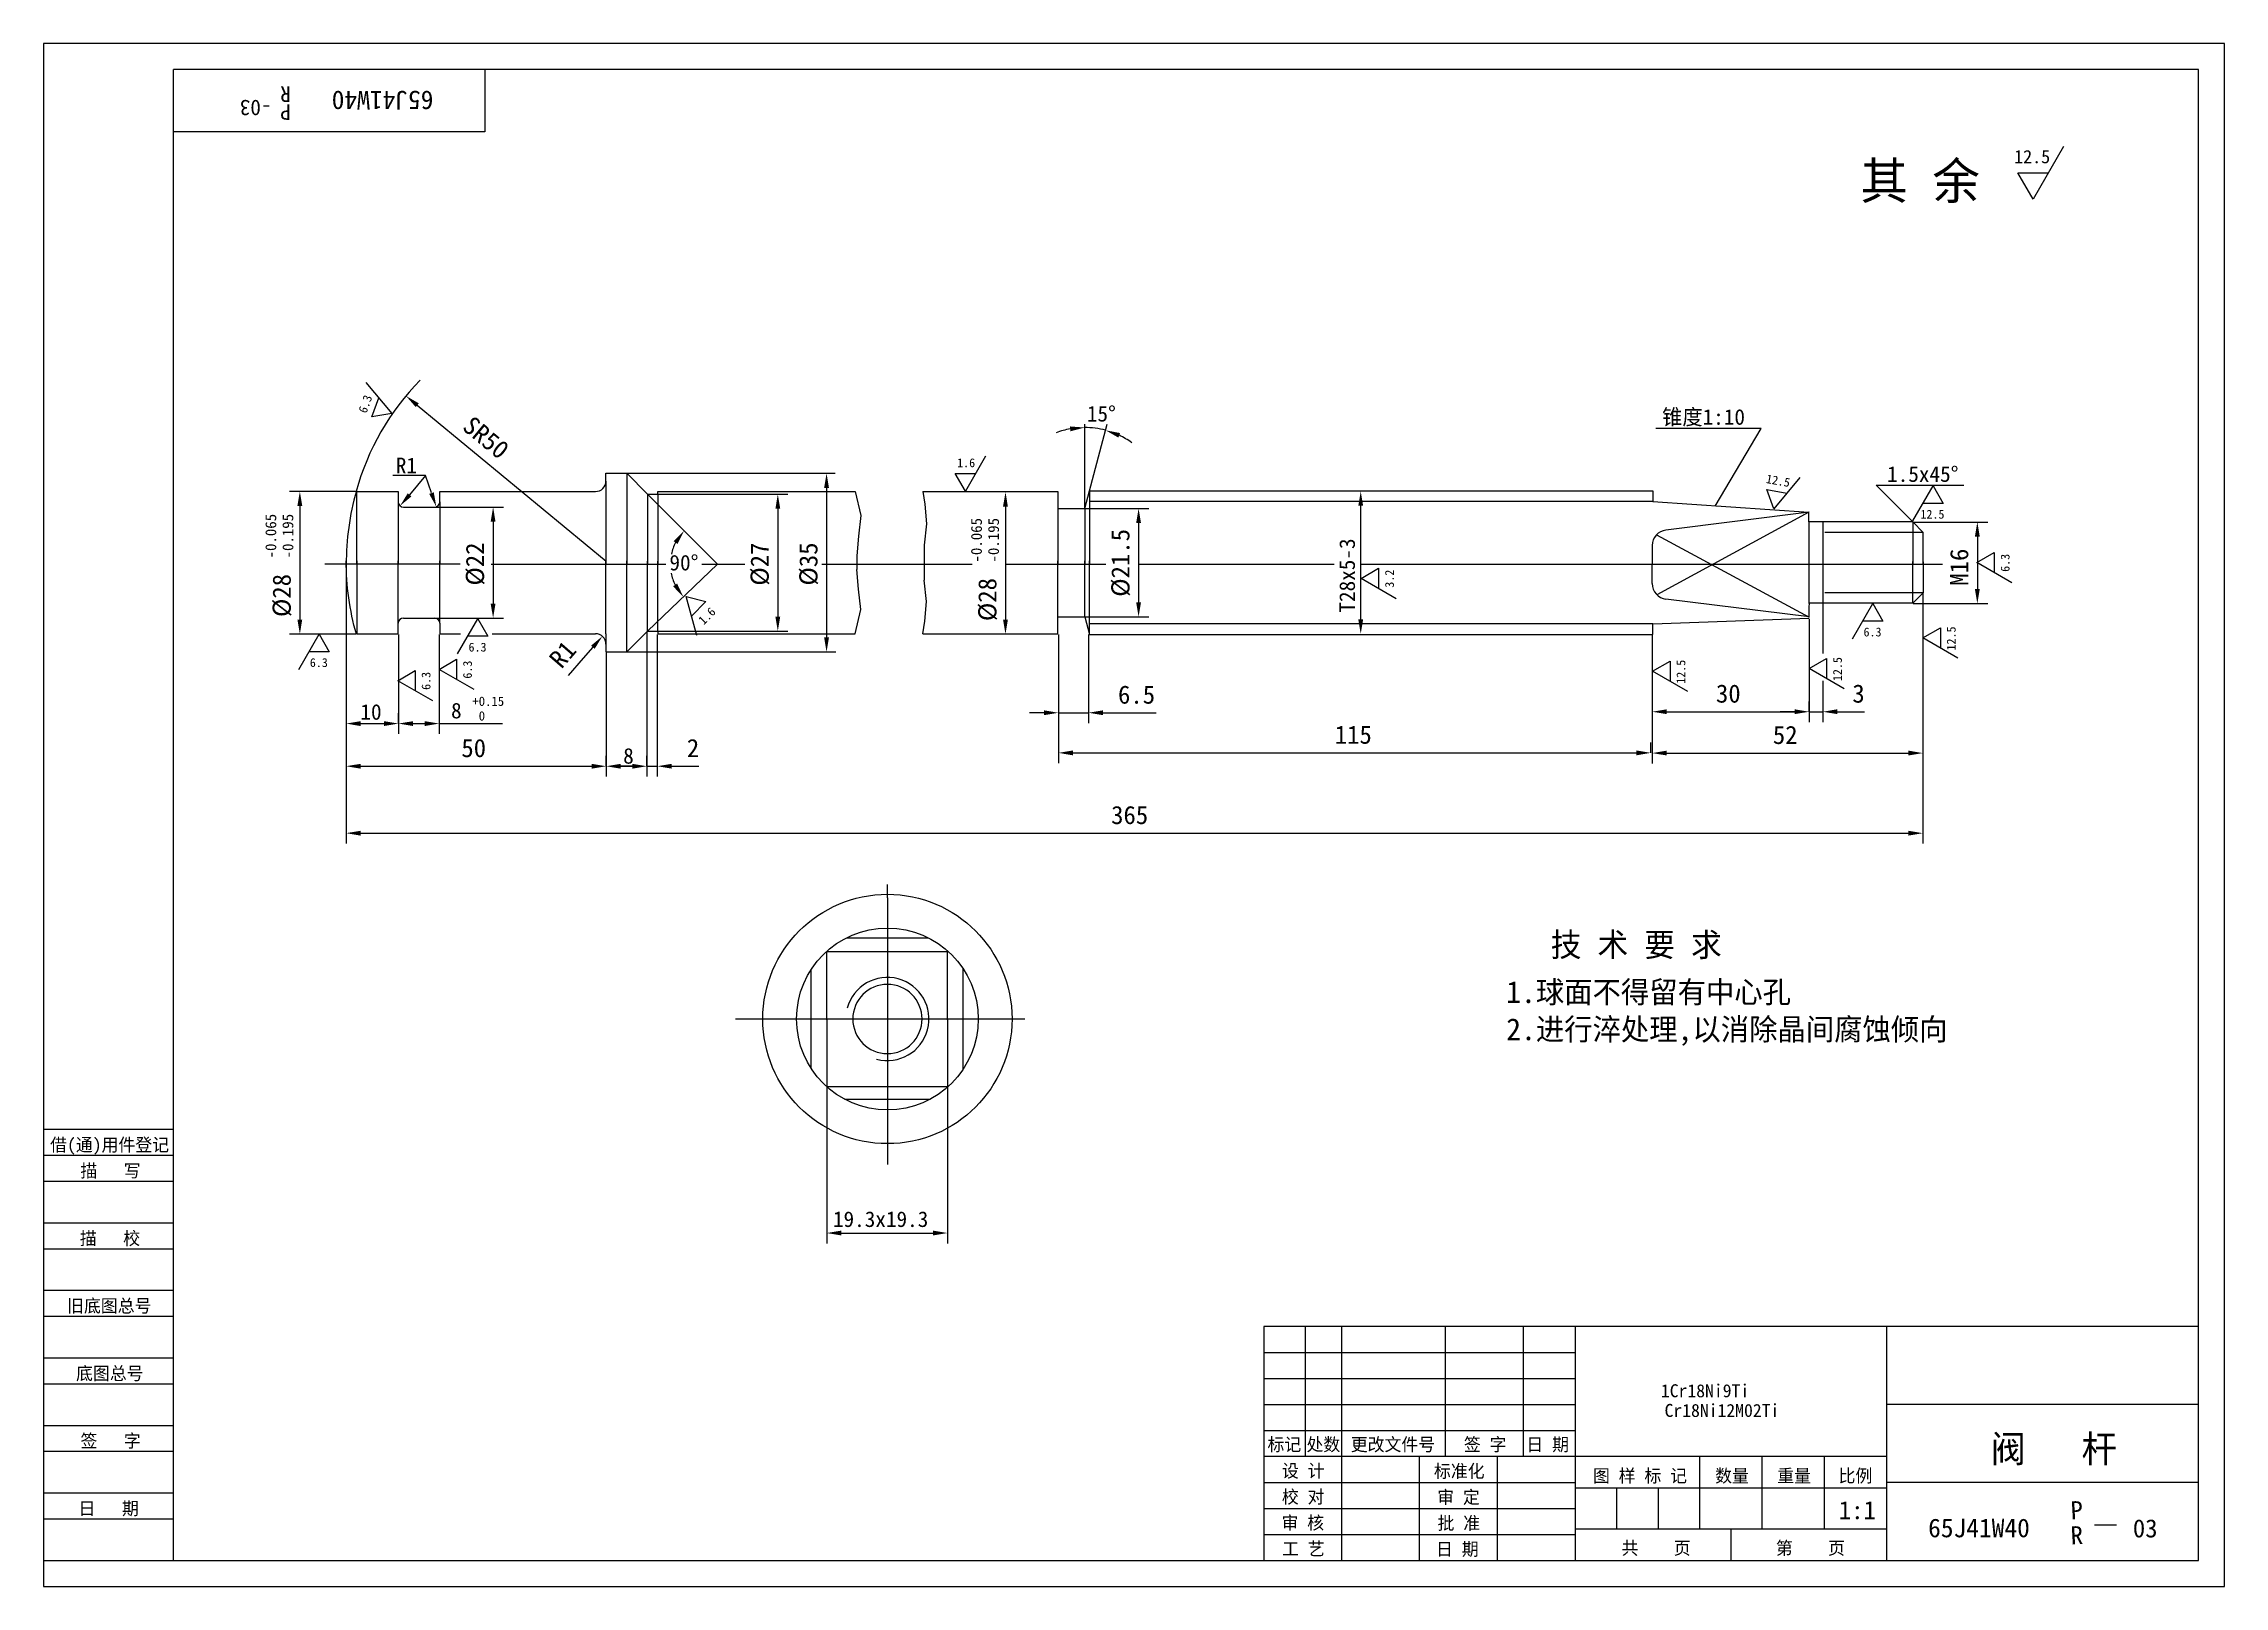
# Model space of a CAD drawing. Header units: metres. Extents: x 0 to 420, y 0 to 297.
import ezdxf

# ---------------------------------------------------------------- set-up
doc = ezdxf.new("R2010")
doc.units = ezdxf.units.M
for name, color, linetype in [('C', 6, 'Continuous'), ('D', 1, 'Continuous'), ('FL', 5, 'Continuous'), ('T', 7, 'Continuous'), ('TL', 4, 'Continuous')]:
    doc.layers.add(name, color=color, linetype=linetype)

# ---------------------------------------------------------------- blocks, each defined once
blk = doc.blocks.new('TUKUN3')
at = {"layer": 'FL'}
for p, q in [((420, 297), (0, 297)), ((0, 297), (0, 0)), ((420, 0), (420, 297)), ((0, 78), (25, 78)), ((0, 70), (25, 70)), ((0, 65), (25, 65)), ((0, 57), (25, 57)), ((0, 52), (25, 52)), ((243, 25), (243, 50)), ((250, 5), (250, 50)), ((270, 25), (270, 50)), ((285, 25), (285, 50)), ((0, 44), (25, 44)), ((235, 45), (295, 45)), ((0, 39), (25, 39)), ((235, 40), (295, 40)), ((235, 35), (295, 35)), ((0, 31), (25, 31)), ((235, 30), (295, 30)), ((0, 26), (25, 26)), ((280, 5), (280, 25)), ((0, 18), (25, 18)), ((235, 20), (295, 20)), ((0, 13), (25, 13)), ((235, 15), (295, 15)), ((235, 10), (295, 10)), ((0, 0), (420, 0))]:
    blk.add_line(p, q, dxfattribs=at)
at = {"layer": 'TL'}
for p, q in [((415, 292), (25, 292)), ((25, 5), (25, 292)), ((85, 292), (85, 280)), ((415, 5), (415, 292)), ((85, 280), (25, 280)), ((0, 88), (25, 88)), ((0, 83), (25, 83)), ((415, 50), (235, 50)), ((235, 50), (235, 5)), ((295, 5), (295, 50)), ((355, 5), (355, 50)), ((415, 35), (355, 35)), ((355, 25), (235, 25)), ((265, 5), (265, 25)), ((319, 11), (319, 25)), ((331, 11), (331, 25)), ((343, 11), (343, 25)), ((295, 19), (355, 19)), ((303, 11), (303, 19)), ((311, 11), (311, 19)), ((415, 20), (355, 20)), ((355, 11), (295, 11)), ((325, 5), (325, 11)), ((0, 5), (415, 5))]:
    blk.add_line(p, q, dxfattribs=at)
at = {"layer": 'T'}
for s, p in [('借(通)用件登记', (1.26, 83.76)), ('描   写', (7.09, 78.76)), ('描   校', (6.98, 65.76)), ('旧底图总号', (4.52, 52.76)), ('底图总号', (6.25, 39.76)), ('签   字', (7.1, 26.76)), ('标记', (235.71, 26.07)), ('处数', (243.22, 26.07)), ('更改文件号', (251.75, 26.07)), ('签 字', (273.53, 26.07)), ('日 期', (285.57, 26.07)), ('设 计', (238.5, 20.99)), ('标准化', (267.77, 20.93)), ('图 样 标 记', (298.4, 20.04)), ('数量', (321.92, 20.04)), ('重量', (333.88, 20.04)), ('比例', (345.7, 20.04)), ('校 对', (238.48, 15.99)), ('审 定', (268.39, 15.93)), ('日   期', (6.72, 13.76)), ('审 核', (238.41, 10.99)), ('批 准', (268.46, 10.93)), ('工 艺', (238.52, 5.99)), ('日 期', (268.18, 5.93)), ('共    页', (303.91, 6.13)), ('第    页', (333.62, 6.13))]:
    blk.add_text(s, height=2.5, dxfattribs=at).set_placement(p)

msp = doc.modelspace()

# ---------------------------------------------------------------- linework, layer by layer
at = {"layer": 'C'}
for p, q in [((80.22, 196.78), (54.17, 196.78)), ((86.21, 196.78), (119.85, 196.78)), ((126.74, 196.78), (135.04, 196.78)), ((149.88, 196.78), (178.8, 196.78)), ((185.25, 196.78), (204.6, 196.78)), ((210.88, 196.78), (248.52, 196.78)), ((253.74, 196.78), (365.74, 196.78)), ((162.51, 132.55), (162.51, 135.14)), ((162.51, 132.55), (162.51, 81.24)), ((162.51, 118.93), (162.51, 99.53)), ((133.24, 109.23), (188.99, 109.23)), ((152.81, 109.23), (172.21, 109.23))]:
    msp.add_line(p, q, dxfattribs=at)
at = {"layer": 'D'}
for p, q in [((389, 277.2), (383.15, 267.06)), ((380.22, 272.13), (386.08, 272.13)), ((383.15, 267.06), (380.22, 272.13)), ((62.07, 231.78), (67.09, 225.8)), ((63.24, 225.13), (64.58, 228.79)), ((71.96, 227.39), (108.36, 197.34)), ((67.09, 225.8), (63.24, 225.13)), ((200.5, 207.53), (200.5, 223.74)), ((204, 220.57), (204.84, 223.71)), ((330.76, 222.92), (310.52, 222.92)), ((321.95, 207.94), (330.76, 222.92)), ((201.41, 210.91), (204, 220.57)), ((112.3, 214.28), (142.16, 214.28)), ((142.16, 214.28), (152.42, 214.28)), ((177.52, 210.85), (175.57, 214.23)), ((175.57, 214.23), (179.47, 214.23)), ((181.42, 217.61), (177.52, 210.85)), ((60.21, 210.8), (47.35, 210.8)), ((73.53, 213.83), (67.24, 213.83)), ((70.49, 210.13), (69.3, 208.78)), ((73.53, 213.83), (70.44, 210.12)), ((74.69, 210.5), (73.53, 213.83)), ((74.7, 210.47), (75.3, 208.78)), ((116.3, 210.27), (123.38, 203.2)), ((118.24, 210.26), (134.47, 210.26)), ((134.47, 210.26), (143.31, 210.26)), ((150.79, 211.48), (150.79, 182.7)), ((333.22, 207.47), (331.89, 211.14)), ((331.89, 211.14), (335.73, 210.46)), ((338.24, 213.45), (333.22, 207.47)), ((359.99, 204.91), (352.92, 211.98)), ((352.92, 211.98), (369.8, 211.98)), ((359.99, 205.1), (363.89, 211.86)), ((363.89, 211.86), (365.84, 208.48)), ((49.35, 208), (49.35, 186.12)), ((75.3, 207.78), (88.57, 207.78)), ((141.4, 207.46), (141.4, 186.68)), ((185.25, 207.89), (185.25, 186.11)), ((200.53, 207.52), (212.88, 207.52)), ((309.91, 208.85), (201.4, 208.85)), ((253.67, 186.15), (253.67, 208.02)), ((339.96, 206.77), (310.72, 190.88)), ((365.84, 208.48), (361.94, 208.48)), ((86.57, 204.98), (86.57, 189.2)), ((123.38, 203.2), (129.8, 196.78)), ((210.88, 204.72), (210.88, 189.46)), ((310.62, 202.44), (340.02, 186.61)), ((361.99, 202.91), (343.04, 202.91)), ((360.04, 204.9), (374.42, 204.9)), ((372.42, 202.1), (372.42, 192.01)), ((372.31, 197.09), (375.69, 199.04)), ((375.69, 199.04), (375.69, 195.14)), ((58.24, 196.7), (58.24, 164.1)), ((116.3, 183.9), (129.8, 196.78)), ((253.74, 194.04), (257.12, 195.99)), ((260.5, 190.14), (253.74, 194.04)), ((257.12, 195.99), (257.12, 192.09)), ((379.07, 193.19), (372.31, 197.09)), ((125.79, 183.04), (123.77, 190.58)), ((123.77, 190.58), (127.54, 189.57)), ((127.54, 189.57), (124.78, 186.81)), ((342.66, 189.21), (342.66, 179.62)), ((361.99, 191.27), (343.04, 191.27)), ((348.38, 182.43), (352.28, 189.19)), ((352.28, 189.19), (354.24, 185.81)), ((360.04, 189.21), (374.42, 189.21)), ((361.94, 191.32), (361.94, 158.42)), ((75.3, 186.4), (88.57, 186.4)), ((79.71, 179.52), (83.61, 186.28)), ((83.61, 186.28), (85.56, 182.9)), ((200.53, 186.66), (212.88, 186.66)), ((309.91, 185.33), (201.4, 185.33)), ((340.03, 186.18), (340.03, 166.38)), ((354.24, 185.81), (350.33, 185.81)), ((60.21, 183.32), (47.35, 183.32)), ((49.14, 176.54), (53.05, 183.3)), ((53.05, 183.3), (55, 179.92)), ((68.36, 183.27), (68.36, 164.1)), ((76.2, 183.27), (76.2, 164.1)), ((85.56, 182.9), (81.66, 182.9)), ((105.78, 180.8), (103.94, 178.68)), ((116.18, 183.76), (116.18, 155.89)), ((118.19, 183.27), (118.19, 155.89)), ((118.24, 183.88), (134.47, 183.88)), ((134.47, 183.88), (143.31, 183.88)), ((195.45, 183.22), (195.45, 166.18)), ((201.23, 183.22), (201.23, 166.18)), ((309.8, 183.13), (309.8, 166.38)), ((361.93, 182.6), (365.31, 184.55)), ((368.69, 178.7), (361.93, 182.6)), ((365.31, 184.55), (365.31, 180.65)), ((55, 179.92), (51.1, 179.92)), ((76.17, 176.53), (79.55, 178.48)), ((82.93, 172.63), (76.17, 176.53)), ((79.55, 178.48), (79.55, 174.58)), ((103.94, 178.68), (101.04, 175.34)), ((108.34, 179.78), (108.34, 155.89)), ((112.3, 179.9), (142.16, 179.9)), ((142.16, 179.9), (152.58, 179.9)), ((309.88, 176.19), (313.26, 178.14)), ((313.26, 178.14), (313.26, 174.24)), ((340.02, 176.71), (343.4, 178.66)), ((346.78, 172.81), (340.02, 176.71)), ((343.4, 178.66), (343.4, 174.76)), ((68.19, 174.36), (71.57, 176.32)), ((74.95, 170.46), (68.19, 174.36)), ((71.57, 176.32), (71.57, 172.41)), ((316.64, 172.28), (309.88, 176.19)), ((342.66, 174.33), (342.66, 166.38)), ((68.36, 166.1), (68.36, 168.1)), ((192.65, 168.18), (189.85, 168.18)), ((195.45, 168.18), (201.23, 168.18)), ((204.03, 168.18), (206.83, 168.18)), ((206.83, 168.18), (214.26, 168.18)), ((312.6, 168.38), (337.23, 168.38)), ((337.23, 168.38), (334.43, 168.38)), ((340.03, 168.38), (340.03, 170.38)), ((340.03, 168.38), (342.66, 168.38)), ((345.46, 168.38), (348.26, 168.38)), ((348.26, 168.38), (350.68, 168.38)), ((58.24, 164.1), (58.24, 155.89)), ((61.04, 166.1), (65.56, 166.1)), ((71.16, 166.1), (73.4, 166.1)), ((76.2, 166.1), (88.35, 166.1)), ((195.45, 166.18), (195.45, 158.46)), ((309.8, 166.38), (309.8, 158.42)), ((108.34, 157.89), (108.34, 159.89)), ((116.18, 157.89), (116.18, 159.89)), ((198.25, 160.46), (306.74, 160.46)), ((309.54, 160.46), (309.54, 162.46)), ((312.6, 160.42), (359.14, 160.42)), ((58.24, 155.89), (58.24, 143)), ((61.04, 157.89), (105.54, 157.89)), ((113.38, 157.89), (110.58, 157.89)), ((111.14, 157.89), (113.38, 157.89)), ((116.18, 157.89), (118.19, 157.89)), ((120.99, 157.89), (123.79, 157.89)), ((123.79, 157.89), (126.22, 157.89)), ((361.94, 158.42), (361.94, 143)), ((61.04, 145), (359.14, 145)), ((150.82, 96.16), (150.82, 66.02)), ((174.08, 96.16), (174.08, 66.02)), ((153.62, 68.02), (171.28, 68.02)), ((395.01, 11.83), (399.21, 11.83))]:
    msp.add_line(p, q, dxfattribs=at)
msp.add_lwpolyline([(72.5, 232.18, 0.13), (60.21, 210.8, 0.13)], format="xyb", dxfattribs=at)
for centre, radius, start, end in [((200.5, 207.53), 15.56, 100.32, 110.65), ((200.5, 207.53), 15.56, 75, 90), ((200.5, 207.53), 15.56, 54.35, 64.68), ((129.8, 196.78), 9.11, 152.68, 167.65), ((129.8, 196.78), 9.11, 190.96, 205.96)]:
    msp.add_arc(centre, radius, start, end, dxfattribs=at)
for points in [[(71.67, 227.03), (72.26, 227.75), (69.8, 229.17)], [(197.67, 223.3), (197.76, 222.37), (200.5, 223.09)], [(207, 221.15), (207.32, 222.03), (204.53, 222.56)], [(150.32, 211.48), (151.26, 211.48), (150.79, 214.28)], [(48.88, 208), (49.81, 208), (49.35, 210.8)], [(70.84, 209.83), (70.13, 210.44), (68.65, 208.02)], [(74.26, 210.32), (75.14, 210.63), (75.64, 207.83)], [(140.94, 207.46), (141.87, 207.46), (141.4, 210.26)], [(184.78, 207.89), (185.71, 207.89), (185.25, 210.69)], [(253.2, 208.02), (254.13, 208.02), (253.67, 210.82)], [(86.1, 204.98), (87.03, 204.98), (86.57, 207.78)], [(210.42, 204.72), (211.35, 204.72), (210.88, 207.52)], [(121.33, 201.23), (122.09, 200.68), (123.36, 203.22)], [(371.95, 202.1), (372.89, 202.1), (372.42, 204.9)], [(86.1, 189.2), (87.03, 189.2), (86.57, 186.4)], [(122, 193.06), (121.23, 192.52), (123.21, 190.49)], [(210.42, 189.46), (211.35, 189.46), (210.88, 186.66)], [(371.95, 192.01), (372.89, 192.01), (372.42, 189.21)], [(48.88, 186.12), (49.81, 186.12), (49.35, 183.32)], [(140.94, 186.68), (141.87, 186.68), (141.4, 183.88)], [(184.78, 186.11), (185.71, 186.11), (185.25, 183.31)], [(253.2, 186.15), (254.13, 186.15), (253.67, 183.35)], [(106.13, 180.49), (105.43, 181.1), (107.61, 182.91)], [(150.32, 182.7), (151.26, 182.7), (150.79, 179.9)], [(192.65, 168.65), (192.65, 167.72), (195.45, 168.18)], [(204.03, 168.65), (204.03, 167.72), (201.23, 168.18)], [(312.6, 168.85), (312.6, 167.92), (309.8, 168.38)], [(337.23, 168.85), (337.23, 167.92), (340.03, 168.38)], [(337.23, 168.85), (337.23, 167.92), (340.03, 168.38)], [(345.46, 168.85), (345.46, 167.92), (342.66, 168.38)], [(61.04, 166.56), (61.04, 165.63), (58.24, 166.1)], [(65.56, 166.56), (65.56, 165.63), (68.36, 166.1)], [(71.16, 166.56), (71.16, 165.63), (68.36, 166.1)], [(73.4, 166.56), (73.4, 165.63), (76.2, 166.1)], [(198.25, 160.93), (198.25, 159.99), (195.45, 160.46)], [(306.74, 160.93), (306.74, 159.99), (309.54, 160.46)], [(312.6, 160.89), (312.6, 159.96), (309.8, 160.42)], [(359.14, 160.89), (359.14, 159.96), (361.94, 160.42)], [(61.04, 158.35), (61.04, 157.42), (58.24, 157.89)], [(105.54, 158.35), (105.54, 157.42), (108.34, 157.89)], [(111.14, 158.35), (111.14, 157.42), (108.34, 157.89)], [(113.38, 158.35), (113.38, 157.42), (116.18, 157.89)], [(113.38, 158.35), (113.38, 157.42), (116.18, 157.89)], [(120.99, 158.35), (120.99, 157.42), (118.19, 157.89)], [(61.04, 145.46), (61.04, 144.53), (58.24, 145)], [(359.14, 145.46), (359.14, 144.53), (361.94, 145)], [(153.62, 68.49), (153.62, 67.56), (150.82, 68.02)], [(171.28, 68.49), (171.28, 67.56), (174.08, 68.02)]]:
    msp.add_solid(points, dxfattribs=at)
at = {"layer": 'FL'}
for p, q in [((156.3, 210.77), (157.39, 206.13)), ((169.3, 210.78), (169.74, 208.34)), ((157.39, 206.13), (156.91, 202.18)), ((169.74, 208.34), (170.06, 204.55)), ((156.91, 202.18), (156.59, 198.4)), ((170.06, 204.55), (169.58, 200.45)), ((156.59, 198.4), (156.59, 195.77)), ((169.58, 200.45), (169.58, 193.73)), ((156.91, 191.99), (156.59, 195.77)), ((170.06, 189.63), (169.58, 193.73)), ((157.39, 188.05), (156.91, 191.99)), ((169.74, 185.84), (170.06, 189.63)), ((156.3, 183.4), (157.39, 188.05)), ((169.3, 183.4), (169.74, 185.84))]:
    msp.add_line(p, q, dxfattribs=at)
msp.add_arc((162.51, 109.23), 8, 255, 165, dxfattribs=at)
at = {"layer": 'TL'}
for p, q in [((108.3, 212.78), (108.3, 214.28)), ((108.3, 214.28), (112.3, 214.28)), ((112.3, 214.28), (116.3, 210.27)), ((112.3, 214.28), (112.3, 196.74)), ((60.3, 196.78), (60.3, 210.78)), ((60.3, 210.78), (68.3, 210.78)), ((68.3, 210.78), (68.3, 208.78)), ((76.3, 208.78), (76.3, 210.78)), ((76.3, 210.78), (106.3, 210.78)), ((108.3, 212.78), (108.3, 210.78)), ((108.3, 210.78), (108.3, 196.74)), ((116.3, 210.27), (118.3, 210.27)), ((116.3, 210.27), (116.3, 196.8)), ((118.3, 210.27), (118.3, 210.77)), ((118.3, 210.77), (156.3, 210.77)), ((118.3, 210.27), (118.3, 196.8)), ((169.3, 210.78), (195.3, 210.78)), ((195.3, 210.78), (195.3, 207.53)), ((200.5, 207.53), (201.41, 210.91)), ((201.41, 210.91), (309.91, 210.91)), ((201.41, 210.91), (201.41, 196.74)), ((309.91, 210.91), (309.91, 208.85)), ((68.3, 208.78), (68.3, 207.78)), ((68.3, 207.78), (68.3, 196.74)), ((69.3, 207.78), (75.3, 207.78)), ((76.3, 208.78), (76.3, 207.78)), ((76.3, 207.78), (76.3, 196.74)), ((195.3, 207.53), (200.5, 207.53)), ((195.3, 207.53), (195.3, 196.74)), ((200.5, 207.53), (200.5, 196.74)), ((309.91, 208.85), (339.99, 206.77)), ((340, 206.78), (312.43, 203.35)), ((339.99, 206.77), (340, 206.78)), ((339.99, 204.91), (339.99, 206.77)), ((342.99, 204.91), (339.99, 204.91)), ((339.99, 204.91), (339.99, 189.21)), ((342.66, 204.9), (342.66, 189.21)), ((359.99, 204.91), (342.99, 204.91)), ((361.99, 202.91), (359.99, 204.91)), ((359.99, 204.91), (359.99, 196.85)), ((361.99, 196.91), (361.99, 202.91)), ((60.3, 197.4), (60.3, 183.4)), ((68.3, 186.4), (68.3, 197.43)), ((76.3, 186.4), (76.3, 197.43)), ((108.3, 183.4), (108.3, 197.43)), ((112.3, 179.9), (112.3, 197.43)), ((195.3, 186.65), (195.3, 197.43)), ((200.5, 186.65), (200.5, 197.43)), ((201.41, 183.27), (201.41, 197.43)), ((309.8, 200.38), (309.8, 196.71)), ((116.3, 183.9), (116.3, 197.38)), ((118.3, 183.9), (118.3, 197.38)), ((309.8, 193.04), (309.8, 196.71)), ((359.99, 189.27), (359.99, 197.33)), ((361.99, 197.27), (361.99, 191.27)), ((340, 186.64), (312.43, 190.06)), ((340.03, 189.27), (339.99, 188.51)), ((342.99, 189.27), (340.03, 189.27)), ((359.99, 189.27), (342.99, 189.27)), ((361.99, 191.27), (359.99, 189.27)), ((68.3, 185.4), (68.3, 186.4)), ((68.3, 183.4), (68.3, 185.4)), ((69.3, 186.4), (75.3, 186.4)), ((76.3, 185.4), (76.3, 186.4)), ((76.3, 185.4), (76.3, 183.4)), ((195.3, 186.65), (200.5, 186.65)), ((195.3, 183.4), (195.3, 186.65)), ((200.5, 186.65), (201.41, 183.27)), ((309.91, 185.33), (340.03, 186.4)), ((309.91, 183.27), (309.91, 185.33)), ((340, 186.64), (339.33, 186.87)), ((339.99, 188.51), (339.99, 186.65)), ((60.3, 183.4), (68.3, 183.4)), ((76.3, 183.4), (80.31, 183.4)), ((86.36, 183.4), (106.3, 183.4)), ((108.3, 183.4), (108.3, 181.4)), ((108.3, 181.4), (108.3, 179.9)), ((112.3, 179.9), (116.3, 183.9)), ((116.3, 183.9), (118.3, 183.9)), ((118.3, 183.9), (118.3, 183.4)), ((118.3, 183.4), (156.3, 183.4)), ((169.3, 183.4), (195.3, 183.4)), ((201.41, 183.27), (309.91, 183.27)), ((108.3, 179.9), (112.3, 179.9)), ((150.82, 109.06), (150.82, 122.25)), ((150.82, 122.25), (174.08, 122.25)), ((154.69, 124.88), (170.33, 124.88)), ((174.09, 109.06), (174.09, 122.35)), ((147.84, 99.7), (147.84, 118.76)), ((177.07, 99.53), (177.07, 118.93)), ((150.82, 109.06), (150.82, 96.21)), ((174.09, 109.06), (174.09, 96.11)), ((150.82, 96.21), (174.08, 96.21)), ((154.23, 93.81), (170.79, 93.81))]:
    msp.add_line(p, q, dxfattribs=at)
for points in [[(60.23, 210.86, 0.07), (58.29, 196.74, 0.07)], [(60.23, 183.32, -0.07), (58.29, 197.43, -0.07)], [(169.18, 109.23, 1), (155.84, 109.23, 1), (169.18, 109.23, 1)]]:
    msp.add_lwpolyline(points, format="xyb", dxfattribs=at)
for radius in [24, 17.5]:
    msp.add_circle((162.51, 109.23), radius, dxfattribs=at)
for centre, radius, start, end in [((106.3, 212.78), 2, 270, 0), ((69.3, 208.78), 1, 180, 270), ((75.3, 208.78), 1, 270, 0), ((312.8, 200.38), 3, 97.08, 180), ((312.8, 193.04), 3, 180, 262.92), ((69.3, 185.4), 1, 90, 180), ((75.3, 185.4), 1, 0, 90), ((106.3, 181.4), 2, 0, 90)]:
    msp.add_arc(centre, radius, start, end, dxfattribs=at)

# ---------------------------------------------------------------- block references
at = {"layer": 'D'}
msp.add_blockref('TUKUN3', (0, 0), dxfattribs=at)

# ---------------------------------------------------------------- texts
for s, height, rotation, p in [('-03', 3, 180, (43.89, 286.15)), ('R', 3, 180, (47.62, 288.75)), ('65J41W40', 3.6, 180, (75.08, 287.9)), ('P', 3, 180, (47.62, 285.33)), ('6.3', 1.7, 70, (62.15, 225.71)), ('SR50', 3.5, 320.46, (80.44, 222.85)), ('12.5', 1.7, 350, (331.63, 212.43)), ('-0.065', 2.1, 90, (44.8, 197.9)), ('-0.195', 2.1, 90, (48.09, 197.9)), ('-0.065', 2.1, 90, (180.7, 197.11)), ('-0.195', 2.1, 90, (183.99, 197.11)), ('%%C21.5', 3.5, 90, (209.13, 190.51)), ('%%c22', 3.5, 90, (84.82, 192.67)), ('%%C27', 3.5, 90, (139.65, 192.65)), ('%%C35', 3.5, 90, (149.04, 192.67)), ('T28x5-3', 3, 90, (252.55, 187.46)), ('M16', 3.5, 90, (370.67, 192.64)), ('6.3', 1.7, 90, (378.62, 195.31)), ('%%c28', 3.5, 90, (47.6, 186.61)), ('%%c28', 3.5, 90, (183.5, 185.83)), ('3.2', 1.7, 90, (260.05, 192.26)), ('1.6', 1.7, 45, (127.12, 185)), ('R1', 3.5, 49.02, (99.72, 176.49)), ('12.5', 1.7, 90, (368.24, 180.17)), ('6.3', 1.7, 90, (82.48, 174.75)), ('12.5', 1.7, 90, (316.19, 173.76)), ('12.5', 1.7, 90, (346.33, 174.28)), ('6.3', 1.7, 90, (74.5, 172.58)), ('P', 3.5, 3, (390.47, 12.86)), ('R', 3.5, 3, (390.47, 8.04))]:
    msp.add_text(s, height=height, rotation=rotation, dxfattribs=at).set_placement(p)
for s, height, p in [('其 余', 7, (349.92, 267.07)), ('12.5', 2.55, (379.51, 273.97)), ('15%%d', 3, (200.92, 224.25)), ('锥度1:10', 3, (311.71, 223.63)), ('R1', 3, (67.82, 214.3)), ('1.6', 1.7, (175.94, 215.46)), ('1.5x45%%d', 3, (355.04, 212.63)), ('12.5', 1.7, (361.46, 205.55)), ('90%%d', 3, (120.53, 195.58)), ('6.3', 1.7, (81.83, 179.97)), ('6.3', 1.7, (350.5, 182.88)), ('6.3', 1.7, (51.27, 176.99)), ('6.5', 3.5, (206.92, 169.93)), ('30', 3.5, (322.08, 170.13)), ('3', 3.5, (348.35, 170.13)), ('10', 3, (61.01, 166.84)), ('8', 3, (78.47, 167.1)), ('+0.15', 1.8, (82.57, 169.5)), (' 0', 1.8, (82.57, 166.68)), ('115', 3.5, (248.66, 162.21)), ('52', 3.5, (333.04, 162.17)), ('50', 3.5, (80.45, 159.64)), ('8', 3, (111.62, 158.38)), ('2', 3.5, (123.88, 159.64)), ('365', 3.5, (205.59, 146.75)), ('技 术 要 求', 4.55, (290.25, 121.25)), ('1.球面不得留有中心孔', 4.2, (281.68, 112.31)), ('2.进行淬处理,以消除晶间腐蚀倾向', 4.2, (281.68, 105.15)), ('19.3x19.3', 3, (152.02, 69.19)), ('1Cr18Ni9Ti', 2.5, (311.48, 36.41)), ('Cr18Ni12M02Ti', 2.5, (312.18, 32.62)), ('阀   杆', 5.25, (374.95, 23.86)), ('1:1', 3.5, (345.73, 12.93)), ('65J41W40', 3.6, (362.94, 9.45)), ('03', 3.5, (402.37, 9.42))]:
    msp.add_text(s, height=height, dxfattribs=at).set_placement(p)

doc.saveas('drawing.dxf')
